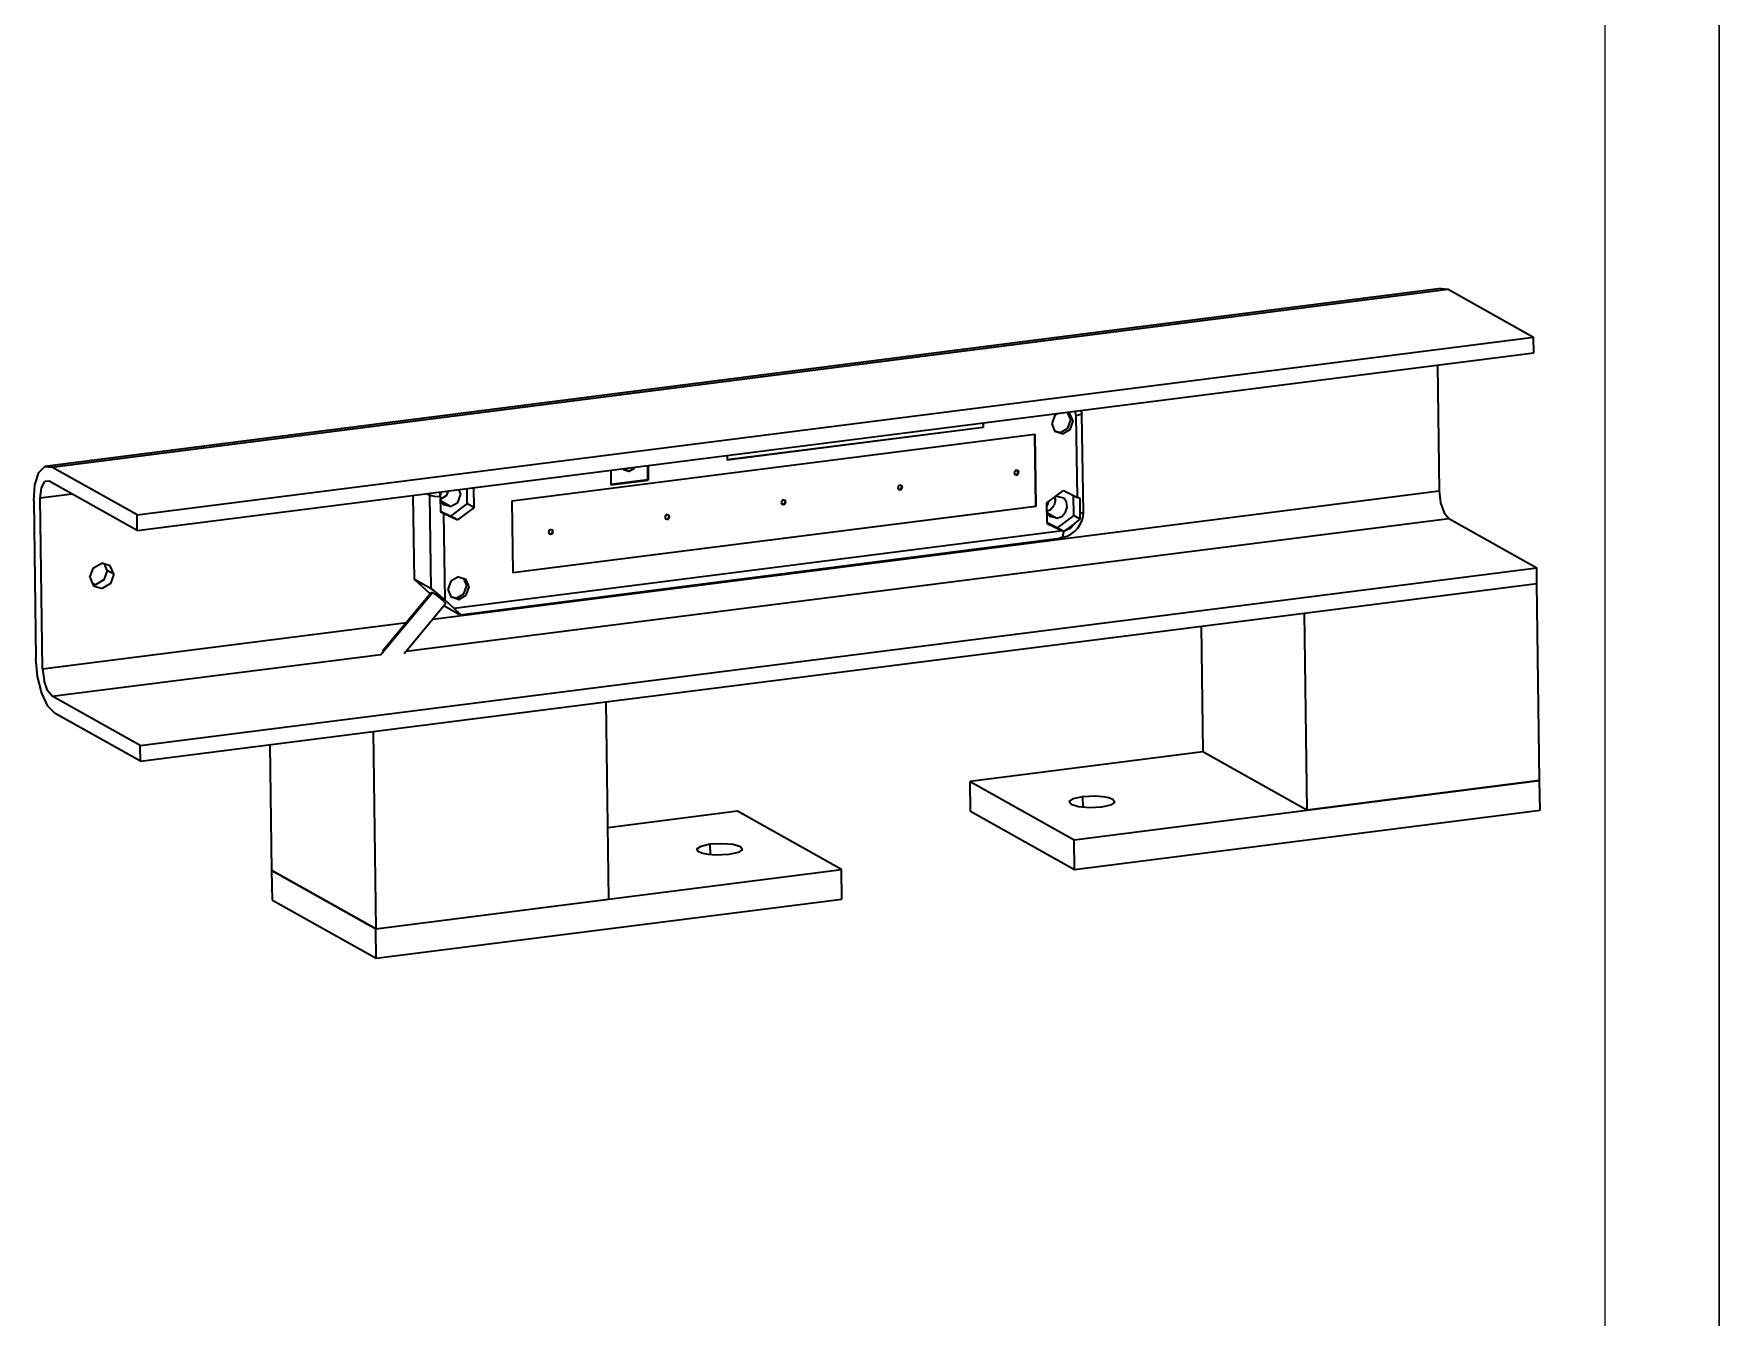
# Model space of a CAD drawing. Header units: millimetres. Extents: x -204818 to -130891, y -1238 to 21140.
# Drawn here: x -200797.3 to -200632, y 19523.6 to 19649.5 of the extents above; entities that cross this region are included whole.
import ezdxf

# ---------------------------------------------------------------- set-up
doc = ezdxf.new("R2010")
doc.units = ezdxf.units.MM

# ---------------------------------------------------------------- blocks, each defined once
blk = doc.blocks.new('BZ-MQH')
for p, q in [((-213949.024, 20643.592), (-213949.024, 20874.592)), ((-213949.024, 20874.592), (-213949.024, 20643.592)), ((-213954.524, 20649.092), (-213954.524, 20869.092))]:
    blk.add_line(p, q)

msp = doc.modelspace()

# ---------------------------------------------------------------- linework, layer by layer
at = {"color": 7, "lineweight": 35}
for p, q in [((-200659.301, 19624.459), (-200796.242, 19607.026)), ((-200795.545, 19606.963), (-200658.603, 19624.396)), ((-200659.301, 19624.459), (-200658.603, 19624.396)), ((-200658.603, 19624.396), (-200650.242, 19619.708)), ((-200787.183, 19602.275), (-200650.242, 19619.708)), ((-200650.221, 19618.162), (-200650.242, 19619.708)), ((-200787.162, 19600.729), (-200650.221, 19618.162)), ((-200659.675, 19616.958), (-200659.505, 19604.617)), ((-200697.195, 19612.033), (-200697.491, 19611.207)), ((-200696.857, 19612.225), (-200697.195, 19612.033)), ((-200696.052, 19612.327), (-200695.71, 19612.222)), ((-200695.616, 19611.601), (-200695.907, 19612.282)), ((-200695.391, 19611.475), (-200695.71, 19612.222)), ((-200695.079, 19611.999), (-200695.199, 19612.436)), ((-200694.553, 19612.148), (-200695.079, 19611.999)), ((-200694.969, 19603.989), (-200695.079, 19611.999)), ((-200694.574, 19612.344), (-200694.619, 19612.51)), ((-200694.574, 19612.344), (-200694.553, 19612.148)), ((-200694.377, 19602.52), (-200694.553, 19612.148)), ((-200750.425, 19603.662), (-200699.164, 19610.188)), ((-200704.228, 19610.848), (-200729.314, 19607.655)), ((-200704.209, 19610.837), (-200729.314, 19607.64)), ((-200704.234, 19611.286), (-200704.228, 19610.848)), ((-200704.228, 19610.848), (-200704.209, 19610.837)), ((-200704.215, 19611.288), (-200704.209, 19610.837)), ((-200699.174, 19610.187), (-200699.077, 19603.105)), ((-200699.164, 19610.188), (-200699.066, 19603.1)), ((-200697.491, 19611.207), (-200697.174, 19610.461)), ((-200697.201, 19610.526), (-200696.65, 19610.355)), ((-200696.427, 19610.23), (-200697.174, 19610.461)), ((-200696.65, 19610.355), (-200695.913, 19610.775)), ((-200696.65, 19610.355), (-200696.427, 19610.23)), ((-200696.427, 19610.23), (-200695.688, 19610.65)), ((-200695.913, 19610.775), (-200695.616, 19611.601)), ((-200695.688, 19610.65), (-200695.391, 19611.475)), ((-200796.825, 19606.417), (-200796.242, 19607.026)), ((-200796.242, 19607.026), (-200795.545, 19606.963)), ((-200787.183, 19602.275), (-200795.545, 19606.963)), ((-200738.965, 19606.561), (-200738.435, 19606.862)), ((-200738.944, 19606.549), (-200738.416, 19606.851)), ((-200738.435, 19606.862), (-200738.41, 19606.935)), ((-200738.416, 19606.851), (-200738.384, 19606.938)), ((-200737.082, 19605.697), (-200737.1, 19607.102)), ((-200737.08, 19607.104), (-200737.06, 19605.686)), ((-200729.32, 19608.092), (-200729.314, 19607.64)), ((-200797.32, 19603.643), (-200797.203, 19605.229)), ((-200797.203, 19605.229), (-200796.825, 19606.417)), ((-200796.568, 19604.924), (-200796.243, 19605.531)), ((-200795.789, 19605.565), (-200796.243, 19605.531)), ((-200787.162, 19600.729), (-200795.789, 19605.565)), ((-200740.732, 19606.639), (-200740.713, 19605.221)), ((-200737.082, 19605.697), (-200740.713, 19605.235)), ((-200740.713, 19605.221), (-200737.06, 19605.686)), ((-200739.514, 19606.794), (-200739.48, 19606.715)), ((-200739.482, 19606.721), (-200738.965, 19606.561)), ((-200738.944, 19606.549), (-200739.48, 19606.715)), ((-200738.965, 19606.561), (-200738.944, 19606.549)), ((-200737.082, 19605.697), (-200737.06, 19605.686)), ((-200712.372, 19605.205), (-200712.532, 19605.114)), ((-200712.372, 19605.205), (-200712.21, 19605.155)), ((-200701.121, 19606.567), (-200701.185, 19606.387)), ((-200701.185, 19606.387), (-200701.116, 19606.225)), ((-200700.96, 19606.658), (-200701.121, 19606.567)), ((-200701.121, 19606.237), (-200700.994, 19606.198)), ((-200700.954, 19606.175), (-200701.116, 19606.225)), ((-200700.994, 19606.198), (-200700.834, 19606.289)), ((-200700.994, 19606.198), (-200700.954, 19606.175)), ((-200700.96, 19606.658), (-200700.798, 19606.608)), ((-200700.954, 19606.175), (-200700.793, 19606.266)), ((-200700.769, 19606.468), (-200700.834, 19606.619)), ((-200700.834, 19606.289), (-200700.769, 19606.468)), ((-200700.728, 19606.445), (-200700.798, 19606.608)), ((-200700.793, 19606.266), (-200700.728, 19606.445)), ((-200797.32, 19603.643), (-200797.107, 19588.178)), ((-200796.676, 19603.905), (-200796.568, 19604.924)), ((-200793.54, 19604.305), (-200796.676, 19603.905)), ((-200796.447, 19587.184), (-200796.676, 19603.905)), ((-200759.985, 19595.941), (-200760.098, 19604.174)), ((-200758.729, 19604.348), (-200758.48, 19604.208)), ((-200758.439, 19604.385), (-200758.48, 19604.208)), ((-200758.48, 19604.208), (-200758.061, 19604.095)), ((-200758.353, 19595.026), (-200758.48, 19604.208)), ((-200758.183, 19592.055), (-200659.505, 19604.617)), ((-200758.061, 19604.095), (-200757.452, 19604.071)), ((-200757.452, 19604.071), (-200757.468, 19604.509)), ((-200757.361, 19604.522), (-200757.457, 19604.215)), ((-200757.452, 19604.071), (-200757.432, 19602.584)), ((-200757.45, 19603.954), (-200757.4, 19603.631)), ((-200756.861, 19604.128), (-200757.428, 19603.806)), ((-200757.4, 19603.631), (-200757.099, 19603.243)), ((-200756.441, 19603.077), (-200757.379, 19603.603)), ((-200756.688, 19604.608), (-200756.861, 19604.128)), ((-200755.72, 19603.488), (-200755.429, 19604.295)), ((-200755.429, 19604.295), (-200755.621, 19604.744)), ((-200754.799, 19603.369), (-200754.819, 19604.846)), ((-200754.126, 19602.992), (-200754.152, 19604.931)), ((-200750.425, 19603.662), (-200750.327, 19596.574)), ((-200723.944, 19603.661), (-200724.009, 19603.482)), ((-200723.784, 19603.752), (-200723.944, 19603.661)), ((-200723.784, 19603.752), (-200723.621, 19603.702)), ((-200723.658, 19603.383), (-200723.593, 19603.563)), ((-200723.593, 19603.563), (-200723.657, 19603.713)), ((-200723.553, 19603.54), (-200723.621, 19603.702)), ((-200723.617, 19603.361), (-200723.553, 19603.54)), ((-200712.532, 19605.114), (-200712.597, 19604.935)), ((-200712.597, 19604.935), (-200712.527, 19604.772)), ((-200712.533, 19604.784), (-200712.406, 19604.745)), ((-200712.365, 19604.722), (-200712.527, 19604.772)), ((-200712.406, 19604.745), (-200712.246, 19604.836)), ((-200712.406, 19604.745), (-200712.365, 19604.722)), ((-200712.365, 19604.722), (-200712.205, 19604.813)), ((-200712.246, 19604.836), (-200712.182, 19605.016)), ((-200712.182, 19605.016), (-200712.245, 19605.166)), ((-200712.14, 19604.993), (-200712.21, 19605.155)), ((-200712.205, 19604.813), (-200712.14, 19604.993)), ((-200697.979, 19603.438), (-200696.349, 19604.651)), ((-200697.822, 19603.555), (-200697.856, 19603.517)), ((-200697.11, 19603.791), (-200697.24, 19603.23)), ((-200697.11, 19603.791), (-200697.195, 19604.021)), ((-200697.01, 19604.107), (-200697.159, 19604.048)), ((-200697.01, 19604.107), (-200696.351, 19603.94)), ((-200696.051, 19603.553), (-200696.351, 19603.94)), ((-200696.349, 19604.651), (-200694.969, 19603.989)), ((-200695.973, 19603.04), (-200696.051, 19603.553)), ((-200695.338, 19602.224), (-200695.365, 19604.179)), ((-200694.712, 19603.867), (-200694.969, 19603.989)), ((-200694.691, 19602.379), (-200694.712, 19603.867)), ((-200659.505, 19604.617), (-200659.367, 19603.461)), ((-200787.162, 19600.729), (-200787.183, 19602.275)), ((-200760.795, 19588.913), (-200658.557, 19601.928)), ((-200757.432, 19602.637), (-200756.429, 19602.155)), ((-200757.432, 19602.584), (-200757.137, 19602.441)), ((-200757.137, 19602.441), (-200757.019, 19593.947)), ((-200757.137, 19602.441), (-200755.756, 19601.778)), ((-200756.441, 19603.077), (-200757.099, 19603.243)), ((-200756.441, 19603.077), (-200755.72, 19603.488)), ((-200756.429, 19602.155), (-200754.799, 19603.369)), ((-200755.756, 19601.778), (-200756.429, 19602.155)), ((-200754.126, 19602.992), (-200755.756, 19601.778)), ((-200754.126, 19602.992), (-200754.799, 19603.369)), ((-200699.077, 19603.105), (-200750.328, 19596.581)), ((-200699.066, 19603.1), (-200750.327, 19596.574)), ((-200735.356, 19602.208), (-200735.421, 19602.029)), ((-200735.421, 19602.029), (-200735.351, 19601.867)), ((-200735.195, 19602.3), (-200735.356, 19602.208)), ((-200735.356, 19601.879), (-200735.229, 19601.839)), ((-200735.229, 19601.839), (-200735.069, 19601.931)), ((-200735.195, 19602.3), (-200735.033, 19602.249)), ((-200735.189, 19601.816), (-200735.028, 19601.908)), ((-200735.005, 19602.11), (-200735.069, 19602.261)), ((-200735.069, 19601.931), (-200735.005, 19602.11)), ((-200734.964, 19602.087), (-200735.033, 19602.249)), ((-200735.028, 19601.908), (-200734.964, 19602.087)), ((-200724.009, 19603.482), (-200723.939, 19603.319)), ((-200723.944, 19603.331), (-200723.818, 19603.292)), ((-200723.777, 19603.269), (-200723.939, 19603.319)), ((-200723.818, 19603.292), (-200723.658, 19603.383)), ((-200723.777, 19603.269), (-200723.818, 19603.292)), ((-200723.777, 19603.269), (-200723.617, 19603.361)), ((-200699.066, 19603.1), (-200699.077, 19603.105)), ((-200697.952, 19601.429), (-200697.979, 19603.438)), ((-200697.856, 19603.517), (-200697.975, 19603.137)), ((-200697.969, 19602.676), (-200697.94, 19602.487)), ((-200697.963, 19602.638), (-200697.611, 19602.784)), ((-200697.94, 19602.487), (-200697.64, 19602.099)), ((-200697.918, 19602.458), (-200696.98, 19601.932)), ((-200696.98, 19601.932), (-200697.64, 19602.099)), ((-200697.611, 19602.784), (-200697.24, 19603.23)), ((-200696.98, 19601.932), (-200696.499, 19602.122)), ((-200695.338, 19602.224), (-200696.968, 19601.011)), ((-200696.499, 19602.122), (-200696.135, 19602.522)), ((-200696.135, 19602.522), (-200695.973, 19603.04)), ((-200694.695, 19601.864), (-200695.338, 19602.224)), ((-200694.695, 19601.864), (-200694.691, 19602.379)), ((-200694.377, 19602.52), (-200694.691, 19602.379)), ((-200659.367, 19603.461), (-200659.02, 19602.477)), ((-200659.02, 19602.477), (-200658.557, 19601.928)), ((-200658.557, 19601.928), (-200649.932, 19597.091)), ((-200696.42, 19600.693), (-200756.094, 19593.097)), ((-200746.767, 19600.756), (-200746.832, 19600.576)), ((-200746.832, 19600.576), (-200746.764, 19600.414)), ((-200746.768, 19600.426), (-200746.641, 19600.387)), ((-200746.607, 19600.847), (-200746.767, 19600.756)), ((-200746.6, 19600.364), (-200746.764, 19600.414)), ((-200746.641, 19600.387), (-200746.481, 19600.478)), ((-200746.6, 19600.364), (-200746.641, 19600.387)), ((-200746.607, 19600.847), (-200746.445, 19600.797)), ((-200746.6, 19600.364), (-200746.44, 19600.455)), ((-200746.481, 19600.478), (-200746.417, 19600.657)), ((-200746.417, 19600.657), (-200746.48, 19600.808)), ((-200746.376, 19600.634), (-200746.445, 19600.797)), ((-200746.44, 19600.455), (-200746.376, 19600.634)), ((-200735.189, 19601.816), (-200735.351, 19601.867)), ((-200735.229, 19601.839), (-200735.189, 19601.816)), ((-200696.968, 19601.011), (-200697.953, 19601.483)), ((-200697.952, 19601.429), (-200696.42, 19600.693)), ((-200696.296, 19600.634), (-200696.968, 19601.011)), ((-200696.296, 19600.634), (-200696.42, 19600.693)), ((-200696.417, 19600.073), (-200696.296, 19600.634)), ((-200696.296, 19600.634), (-200696.16, 19600.734)), ((-200695.676, 19601.094), (-200696.16, 19600.734)), ((-200696.16, 19600.734), (-200695.613, 19600.991)), ((-200695.191, 19601.455), (-200695.676, 19601.094)), ((-200695.613, 19600.991), (-200695.191, 19601.455)), ((-200695.191, 19601.455), (-200694.695, 19601.864)), ((-200755.49, 19592.458), (-200696.69, 19599.971)), ((-200696.417, 19600.073), (-200696.69, 19599.971)), ((-200791.804, 19596.15), (-200791.471, 19597.075)), ((-200791.471, 19597.075), (-200790.644, 19597.545)), ((-200789.807, 19597.287), (-200790.644, 19597.545)), ((-200790.103, 19596.816), (-200790.38, 19597.464)), ((-200789.451, 19596.45), (-200789.807, 19597.287)), ((-200786.873, 19579.658), (-200649.932, 19597.091)), ((-200649.91, 19595.545), (-200649.932, 19597.091)), ((-200791.804, 19596.15), (-200791.447, 19595.314)), ((-200791.263, 19595.421), (-200791.527, 19595.503)), ((-200791.447, 19595.314), (-200790.61, 19595.055)), ((-200790.436, 19595.892), (-200791.263, 19595.421)), ((-200789.783, 19595.526), (-200790.61, 19595.055)), ((-200790.103, 19596.816), (-200790.436, 19595.892)), ((-200789.451, 19596.45), (-200790.103, 19596.816)), ((-200789.451, 19596.45), (-200789.783, 19595.526)), ((-200758.353, 19595.026), (-200759.985, 19595.941)), ((-200758.432, 19594.515), (-200759.985, 19595.941)), ((-200756.417, 19595.779), (-200756.714, 19594.954)), ((-200755.679, 19596.199), (-200756.417, 19595.779)), ((-200755.679, 19596.199), (-200754.932, 19595.968)), ((-200755.135, 19594.522), (-200754.838, 19595.347)), ((-200754.838, 19595.347), (-200755.129, 19596.029)), ((-200754.614, 19595.222), (-200754.932, 19595.968)), ((-200672.733, 19592.639), (-200649.91, 19595.545)), ((-200649.644, 19576.214), (-200649.91, 19595.545)), ((-200763.309, 19588.551), (-200758.223, 19594.673)), ((-200758.312, 19594.659), (-200763.105, 19588.891)), ((-200758.094, 19594.849), (-200758.353, 19595.026)), ((-200758.312, 19594.659), (-200758.223, 19594.673)), ((-200758.223, 19594.673), (-200757.779, 19594.36)), ((-200757.677, 19594.519), (-200758.094, 19594.849)), ((-200757.779, 19594.36), (-200757.24, 19593.905)), ((-200757.019, 19593.947), (-200757.677, 19594.519)), ((-200757.24, 19593.905), (-200756.922, 19593.574)), ((-200756.094, 19593.097), (-200757.019, 19593.947)), ((-200756.714, 19594.954), (-200756.395, 19594.207)), ((-200756.423, 19594.272), (-200755.873, 19594.102)), ((-200755.648, 19593.976), (-200756.395, 19594.207)), ((-200755.873, 19594.102), (-200755.135, 19594.522)), ((-200755.873, 19594.102), (-200755.648, 19593.976)), ((-200755.648, 19593.976), (-200754.91, 19594.397)), ((-200754.91, 19594.397), (-200754.614, 19595.222)), ((-200756.922, 19593.574), (-200761.004, 19588.661)), ((-200755.575, 19592.475), (-200757.117, 19593.339)), ((-200755.609, 19592.622), (-200756.094, 19593.097)), ((-200755.609, 19592.622), (-200755.49, 19592.458)), ((-200755.49, 19592.458), (-200755.575, 19592.475)), ((-200741.204, 19583.923), (-200672.733, 19592.639)), ((-200672.733, 19592.639), (-200672.468, 19573.309)), ((-200796.447, 19587.184), (-200760.747, 19591.729)), ((-200682.834, 19591.353), (-200682.665, 19579.026)), ((-200796.945, 19586.436), (-200797.107, 19588.178)), ((-200796.447, 19587.184), (-200796.308, 19586.028)), ((-200795.499, 19584.495), (-200763.291, 19588.595)), ((-200796.528, 19584.801), (-200796.945, 19586.436)), ((-200795.962, 19585.044), (-200796.308, 19586.028)), ((-200795.92, 19583.525), (-200796.528, 19584.801)), ((-200795.499, 19584.495), (-200795.962, 19585.044)), ((-200786.873, 19579.658), (-200795.499, 19584.495)), ((-200764.027, 19581.017), (-200741.204, 19583.923)), ((-200741.204, 19583.923), (-200740.939, 19564.592)), ((-200795.213, 19582.8), (-200795.92, 19583.525)), ((-200786.851, 19578.112), (-200795.213, 19582.8)), ((-200786.851, 19578.112), (-200764.028, 19581.017)), ((-200764.027, 19581.017), (-200763.763, 19561.686)), ((-200786.851, 19578.112), (-200786.873, 19579.658)), ((-200773.959, 19567.404), (-200774.129, 19579.731)), ((-200682.665, 19579.026), (-200705.488, 19576.12)), ((-200672.468, 19573.309), (-200682.665, 19579.026)), ((-200705.488, 19576.12), (-200695.292, 19570.403)), ((-200705.448, 19573.221), (-200705.488, 19576.12)), ((-200695.292, 19570.403), (-200649.644, 19576.214)), ((-200649.644, 19576.214), (-200672.468, 19573.309)), ((-200649.604, 19573.315), (-200649.644, 19576.214)), ((-200695.781, 19574.164), (-200695.365, 19574.448)), ((-200695.598, 19573.872), (-200695.781, 19574.164)), ((-200694.863, 19573.65), (-200695.598, 19573.872)), ((-200695.365, 19574.448), (-200694.461, 19574.648)), ((-200694.461, 19574.648), (-200693.16, 19574.706)), ((-200694.461, 19574.648), (-200694.446, 19573.614)), ((-200693.16, 19574.706), (-200692.47, 19574.654)), ((-200691.721, 19573.819), (-200692.625, 19573.619)), ((-200692.47, 19574.654), (-200691.891, 19574.546)), ((-200691.891, 19574.546), (-200691.489, 19574.395)), ((-200691.306, 19574.103), (-200691.721, 19573.819)), ((-200691.489, 19574.395), (-200691.306, 19574.103)), ((-200728.312, 19573.215), (-200741.035, 19571.595)), ((-200718.115, 19567.498), (-200728.312, 19573.215)), ((-200705.448, 19573.221), (-200695.252, 19567.503)), ((-200695.252, 19567.503), (-200649.604, 19573.315)), ((-200693.775, 19573.557), (-200694.863, 19573.65)), ((-200692.625, 19573.619), (-200693.775, 19573.557)), ((-200732.299, 19569.515), (-200731.883, 19569.799)), ((-200732.115, 19569.223), (-200732.299, 19569.515)), ((-200731.712, 19569.072), (-200732.115, 19569.223)), ((-200731.883, 19569.799), (-200730.978, 19569.999)), ((-200731.135, 19568.964), (-200731.712, 19569.072)), ((-200730.443, 19568.912), (-200731.135, 19568.964)), ((-200730.978, 19569.999), (-200729.828, 19570.061)), ((-200730.964, 19568.951), (-200730.978, 19569.999)), ((-200729.142, 19568.97), (-200730.443, 19568.912)), ((-200729.828, 19570.061), (-200728.74, 19569.968)), ((-200728.239, 19569.17), (-200729.142, 19568.97)), ((-200728.74, 19569.968), (-200728.007, 19569.746)), ((-200727.823, 19569.454), (-200728.239, 19569.17)), ((-200728.007, 19569.746), (-200727.823, 19569.454)), ((-200695.252, 19567.503), (-200695.292, 19570.403)), ((-200763.763, 19561.686), (-200773.959, 19567.404)), ((-200773.959, 19567.404), (-200763.763, 19561.686)), ((-200773.92, 19564.504), (-200773.959, 19567.404)), ((-200763.763, 19561.686), (-200718.115, 19567.498)), ((-200718.075, 19564.598), (-200718.115, 19567.498)), ((-200773.92, 19564.504), (-200763.723, 19558.787)), ((-200763.763, 19561.686), (-200740.939, 19564.592)), ((-200763.723, 19558.787), (-200718.075, 19564.598)), ((-200763.723, 19558.787), (-200763.763, 19561.686))]:
    msp.add_line(p, q, dxfattribs=at)
msp.add_arc((-200696.905, 19602.547), 2.525, 281.16556, 359.38922, dxfattribs=at)

# ---------------------------------------------------------------- block references
at = {"xscale": 2.036363636289025, "yscale": 2.036363636361784, "zscale": 2.036363636370408}
msp.add_blockref('BZ-MQH', (235045.984, -22640.136), dxfattribs=at)

doc.saveas('drawing.dxf')
